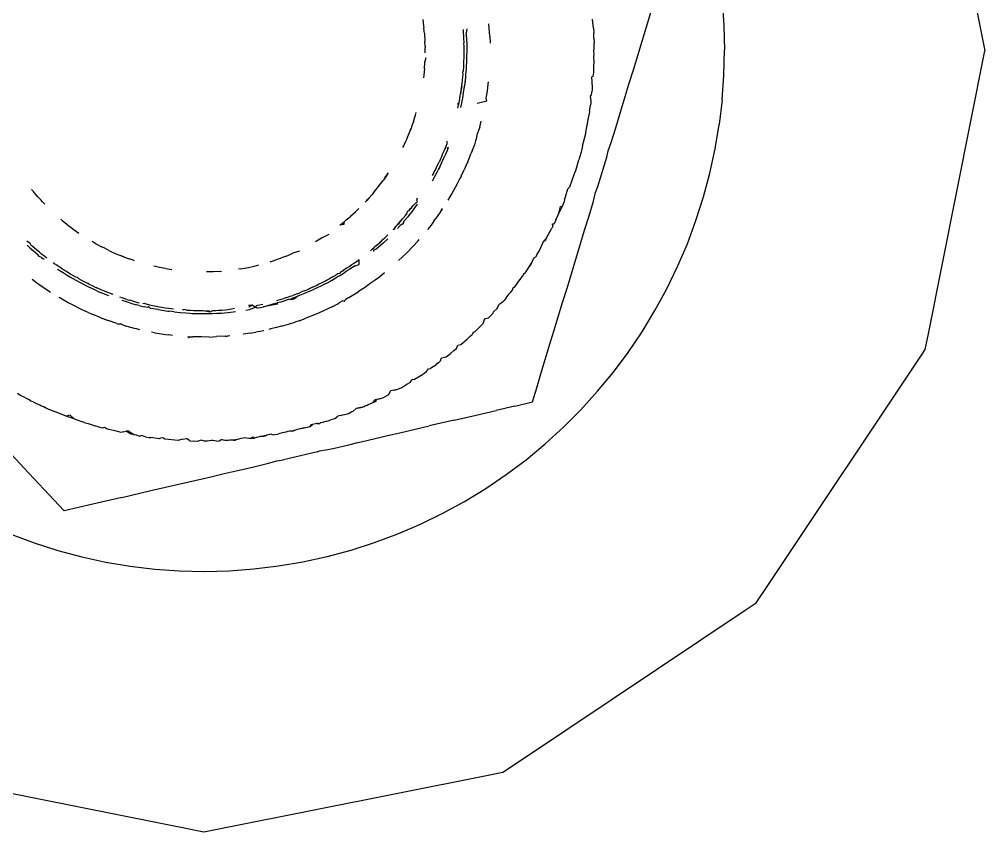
# Model space of a CAD drawing. Header units: millimetres. Extents: x 21 to 5427, y 20 to 4028.
# Drawn here: x 3271.84 to 3290.38, y 1663.29 to 1678.9 of the extents above; entities that cross this region are included whole.
import ezdxf

# ---------------------------------------------------------------- set-up
doc = ezdxf.new("R2010")
doc.units = ezdxf.units.MM

msp = doc.modelspace()

# ---------------------------------------------------------------- linework, layer by layer
for p, q in [((3289.301, 1683.734), (3290.383, 1678.294)), ((3285.337, 1679.253), (3285.371, 1678.778)), ((3283.884, 1678.751), (3283.967, 1679.025)), ((3279.589, 1678.894), (3279.603, 1678.772)), ((3280.876, 1678.571), (3280.856, 1678.811)), ((3282.87, 1678.729), (3282.85, 1678.9)), ((3279.603, 1678.772), (3279.61, 1678.732)), ((3279.615, 1678.672), (3279.61, 1678.732)), ((3279.62, 1678.628), (3279.615, 1678.672)), ((3279.62, 1678.628), (3279.622, 1678.566)), ((3280.371, 1678.636), (3280.367, 1678.698)), ((3280.375, 1678.574), (3280.371, 1678.636)), ((3280.432, 1678.713), (3280.422, 1678.633)), ((3280.423, 1678.607), (3280.422, 1678.633)), ((3280.423, 1678.607), (3280.432, 1678.413)), ((3282.87, 1678.729), (3282.875, 1678.637)), ((3282.871, 1678.532), (3282.875, 1678.637)), ((3283.8, 1678.477), (3283.884, 1678.751)), ((3285.371, 1678.778), (3285.383, 1678.302)), ((3279.622, 1678.566), (3279.625, 1678.525)), ((3279.625, 1678.525), (3279.629, 1678.471)), ((3279.63, 1678.382), (3279.629, 1678.471)), ((3280.378, 1678.522), (3280.375, 1678.574)), ((3280.376, 1678.418), (3280.38, 1678.458)), ((3280.382, 1678.391), (3280.376, 1678.418)), ((3280.38, 1678.458), (3280.378, 1678.522)), ((3280.432, 1678.413), (3280.431, 1678.337)), ((3280.876, 1678.571), (3280.879, 1678.441)), ((3282.871, 1678.532), (3282.882, 1678.445)), ((3282.88, 1678.398), (3282.882, 1678.445)), ((3283.717, 1678.201), (3283.8, 1678.477)), ((3279.63, 1678.382), (3279.633, 1678.348)), ((3279.631, 1678.253), (3279.633, 1678.311)), ((3279.633, 1678.311), (3279.633, 1678.348)), ((3280.382, 1678.365), (3280.382, 1678.391)), ((3280.383, 1678.34), (3280.382, 1678.391)), ((3280.383, 1678.34), (3280.382, 1678.365)), ((3280.382, 1678.275), (3280.383, 1678.34)), ((3280.382, 1678.209), (3280.382, 1678.275)), ((3280.433, 1678.288), (3280.429, 1678.178)), ((3280.431, 1678.337), (3280.433, 1678.288)), ((3282.873, 1678.164), (3282.877, 1678.24)), ((3282.876, 1678.266), (3282.883, 1678.363)), ((3282.877, 1678.24), (3282.876, 1678.266)), ((3282.883, 1678.363), (3282.88, 1678.398)), ((3285.372, 1677.826), (3285.383, 1678.302)), ((3289.301, 1672.854), (3290.383, 1678.294)), ((3279.627, 1678.024), (3279.628, 1678.086)), ((3279.647, 1678.155), (3279.628, 1678.086)), ((3280.376, 1678.026), (3280.377, 1678.063)), ((3280.377, 1678.063), (3280.378, 1678.092)), ((3280.378, 1678.092), (3280.381, 1678.157)), ((3280.381, 1678.157), (3280.382, 1678.209)), ((3280.428, 1678.068), (3280.423, 1678.006)), ((3280.429, 1678.178), (3280.428, 1678.068)), ((3282.872, 1677.982), (3282.88, 1678.089)), ((3282.88, 1678.089), (3282.873, 1678.164)), ((3283.633, 1677.925), (3283.717, 1678.201)), ((3279.613, 1677.894), (3279.607, 1677.826)), ((3279.619, 1677.948), (3279.613, 1677.894)), ((3279.619, 1677.948), (3279.622, 1677.993)), ((3279.622, 1677.993), (3279.627, 1678.024)), ((3280.354, 1677.881), (3280.368, 1677.911)), ((3280.363, 1677.844), (3280.354, 1677.881)), ((3280.368, 1677.911), (3280.373, 1677.975)), ((3280.373, 1677.975), (3280.376, 1678.026)), ((3280.373, 1677.975), (3280.374, 1678)), ((3280.374, 1678), (3280.376, 1678.026)), ((3280.421, 1677.943), (3280.409, 1677.833)), ((3280.423, 1678.006), (3280.421, 1677.943)), ((3282.858, 1677.796), (3282.872, 1677.878)), ((3282.872, 1677.878), (3282.872, 1677.982)), ((3283.548, 1677.648), (3283.633, 1677.925)), ((3279.607, 1677.826), (3279.598, 1677.771)), ((3280.343, 1677.662), (3280.35, 1677.728)), ((3280.35, 1677.728), (3280.358, 1677.793)), ((3280.358, 1677.793), (3280.363, 1677.844)), ((3280.401, 1677.724), (3280.392, 1677.663)), ((3280.397, 1677.695), (3280.392, 1677.663)), ((3280.401, 1677.724), (3280.397, 1677.695)), ((3280.405, 1677.779), (3280.401, 1677.724)), ((3280.409, 1677.833), (3280.405, 1677.779)), ((3280.843, 1677.654), (3280.847, 1677.693)), ((3282.858, 1677.796), (3282.833, 1677.79)), ((3282.85, 1677.595), (3282.833, 1677.79)), ((3285.339, 1677.352), (3285.372, 1677.826)), ((3280.308, 1677.431), (3280.317, 1677.482)), ((3280.321, 1677.51), (3280.312, 1677.457)), ((3280.312, 1677.457), (3280.317, 1677.482)), ((3280.317, 1677.482), (3280.321, 1677.51)), ((3280.326, 1677.546), (3280.321, 1677.51)), ((3280.326, 1677.546), (3280.336, 1677.611)), ((3280.33, 1677.573), (3280.326, 1677.546)), ((3280.336, 1677.611), (3280.33, 1677.573)), ((3280.336, 1677.611), (3280.343, 1677.662)), ((3280.336, 1677.611), (3280.339, 1677.637)), ((3280.339, 1677.637), (3280.343, 1677.662)), ((3280.366, 1677.492), (3280.35, 1677.383)), ((3280.385, 1677.6), (3280.366, 1677.492)), ((3280.392, 1677.663), (3280.385, 1677.6)), ((3280.804, 1677.381), (3280.828, 1677.516)), ((3280.828, 1677.516), (3280.843, 1677.654)), ((3282.825, 1677.43), (3282.845, 1677.542)), ((3282.845, 1677.542), (3282.85, 1677.595)), ((3283.464, 1677.37), (3283.548, 1677.648)), ((3280.252, 1677.27), (3280.284, 1677.302)), ((3280.273, 1677.252), (3280.284, 1677.302)), ((3280.284, 1677.302), (3280.296, 1677.367)), ((3280.296, 1677.367), (3280.308, 1677.431)), ((3280.296, 1677.367), (3280.3, 1677.393)), ((3280.3, 1677.393), (3280.308, 1677.431)), ((3280.308, 1677.431), (3280.312, 1677.457)), ((3280.337, 1677.324), (3280.326, 1677.261)), ((3280.35, 1677.383), (3280.337, 1677.324)), ((3280.819, 1677.322), (3280.634, 1677.279)), ((3280.819, 1677.322), (3280.804, 1677.381)), ((3282.825, 1677.43), (3282.8, 1677.424)), ((3282.8, 1677.424), (3282.819, 1677.313)), ((3282.819, 1677.313), (3282.813, 1677.27)), ((3283.379, 1677.091), (3283.464, 1677.37)), ((3285.339, 1677.352), (3285.282, 1676.879)), ((3280.273, 1677.252), (3280.252, 1677.27)), ((3280.259, 1677.192), (3280.273, 1677.252)), ((3280.326, 1677.261), (3280.311, 1677.204)), ((3282.792, 1677.138), (3282.787, 1677.066)), ((3282.792, 1677.138), (3282.813, 1677.27)), ((3279.407, 1676.925), (3279.385, 1676.868)), ((3279.407, 1676.925), (3279.429, 1676.999)), ((3279.429, 1676.999), (3279.449, 1677.057)), ((3279.449, 1677.057), (3279.462, 1677.104)), ((3280.684, 1676.826), (3280.711, 1676.938)), ((3282.718, 1676.731), (3282.771, 1676.999)), ((3282.771, 1676.999), (3282.776, 1677.032)), ((3282.776, 1677.032), (3282.787, 1677.066)), ((3283.294, 1676.81), (3283.379, 1677.091)), ((3279.331, 1676.724), (3279.345, 1676.757)), ((3279.365, 1676.809), (3279.345, 1676.757)), ((3279.345, 1676.757), (3279.354, 1676.782)), ((3279.354, 1676.782), (3279.365, 1676.809)), ((3279.385, 1676.868), (3279.365, 1676.809)), ((3280.672, 1676.79), (3280.626, 1676.676)), ((3280.684, 1676.826), (3280.672, 1676.79)), ((3283.208, 1676.529), (3283.294, 1676.81)), ((3285.204, 1676.41), (3285.282, 1676.879)), ((3279.234, 1676.498), (3279.266, 1676.567)), ((3279.279, 1676.605), (3279.266, 1676.567)), ((3279.293, 1676.631), (3279.279, 1676.605)), ((3279.293, 1676.631), (3279.315, 1676.68)), ((3279.315, 1676.68), (3279.331, 1676.724)), ((3280.053, 1676.509), (3280.053, 1676.556)), ((3280.601, 1676.56), (3280.579, 1676.489)), ((3280.62, 1676.621), (3280.601, 1676.56)), ((3280.626, 1676.676), (3280.62, 1676.621)), ((3282.656, 1676.464), (3282.718, 1676.704)), ((3282.718, 1676.704), (3282.718, 1676.731)), ((3279.205, 1676.437), (3279.22, 1676.465)), ((3279.22, 1676.465), (3279.234, 1676.498)), ((3279.969, 1676.304), (3280.003, 1676.381)), ((3280.003, 1676.381), (3280.022, 1676.428)), ((3280.061, 1676.391), (3280.013, 1676.277)), ((3280.022, 1676.428), (3280.053, 1676.509)), ((3280.053, 1676.433), (3280.061, 1676.391)), ((3280.078, 1676.439), (3280.061, 1676.391)), ((3280.548, 1676.41), (3280.515, 1676.324)), ((3280.579, 1676.489), (3280.548, 1676.41)), ((3282.656, 1676.464), (3282.631, 1676.346)), ((3283.123, 1676.248), (3283.148, 1676.37)), ((3283.148, 1676.37), (3283.208, 1676.529)), ((3285.103, 1675.944), (3285.204, 1676.41)), ((3279.93, 1676.213), (3279.9, 1676.15)), ((3279.92, 1676.077), (3279.998, 1676.251)), ((3279.93, 1676.213), (3279.951, 1676.26)), ((3279.951, 1676.26), (3279.969, 1676.304)), ((3279.998, 1676.251), (3280.013, 1676.277)), ((3280.452, 1676.16), (3280.515, 1676.324)), ((3282.527, 1675.993), (3282.585, 1676.199)), ((3282.631, 1676.346), (3282.585, 1676.199)), ((3282.951, 1675.684), (3283.123, 1676.248)), ((3279.822, 1675.995), (3279.851, 1676.049)), ((3279.851, 1676.049), (3279.873, 1676.095)), ((3279.891, 1676.021), (3279.864, 1675.965)), ((3279.873, 1676.095), (3279.9, 1676.15)), ((3279.92, 1676.077), (3279.891, 1676.021)), ((3279.906, 1676.053), (3279.891, 1676.021)), ((3279.92, 1676.077), (3279.906, 1676.053)), ((3280.324, 1675.881), (3280.388, 1676.021)), ((3280.436, 1676.126), (3280.388, 1676.021)), ((3280.452, 1676.16), (3280.436, 1676.126)), ((3278.843, 1675.828), (3278.824, 1675.802)), ((3278.883, 1675.883), (3278.843, 1675.828)), ((3278.843, 1675.828), (3278.861, 1675.855)), ((3278.861, 1675.855), (3278.904, 1675.914)), ((3278.861, 1675.855), (3278.883, 1675.883)), ((3278.904, 1675.914), (3278.883, 1675.883)), ((3278.904, 1675.914), (3278.927, 1675.951)), ((3279.864, 1675.965), (3279.768, 1675.79)), ((3279.773, 1675.9), (3279.79, 1675.932)), ((3279.79, 1675.932), (3279.809, 1675.969)), ((3279.809, 1675.969), (3279.822, 1675.995)), ((3280.287, 1675.806), (3280.305, 1675.84)), ((3280.324, 1675.881), (3280.305, 1675.84)), ((3282.413, 1675.679), (3282.503, 1675.938)), ((3282.503, 1675.938), (3282.527, 1675.993)), ((3284.98, 1675.485), (3285.103, 1675.944)), ((3272.106, 1675.587), (3272.071, 1675.631)), ((3278.684, 1675.619), (3278.716, 1675.657)), ((3278.716, 1675.657), (3278.75, 1675.704)), ((3278.75, 1675.704), (3278.802, 1675.77)), ((3278.802, 1675.77), (3278.824, 1675.802)), ((3280.138, 1675.529), (3280.253, 1675.743)), ((3280.253, 1675.743), (3280.287, 1675.806)), ((3282.312, 1675.424), (3282.371, 1675.64)), ((3282.371, 1675.64), (3282.413, 1675.679)), ((3282.905, 1675.569), (3282.951, 1675.684)), ((3272.13, 1675.561), (3272.106, 1675.587)), ((3272.186, 1675.494), (3272.13, 1675.561)), ((3272.23, 1675.447), (3272.186, 1675.494)), ((3272.247, 1675.428), (3272.23, 1675.447)), ((3278.56, 1675.471), (3278.51, 1675.416)), ((3278.528, 1675.437), (3278.56, 1675.471)), ((3278.607, 1675.526), (3278.56, 1675.471)), ((3278.64, 1675.564), (3278.607, 1675.526)), ((3278.64, 1675.564), (3278.684, 1675.619)), ((3279.476, 1675.422), (3279.487, 1675.47)), ((3280.073, 1675.425), (3280.118, 1675.497)), ((3280.118, 1675.497), (3280.138, 1675.529)), ((3282.866, 1675.403), (3282.905, 1675.569)), ((3284.836, 1675.031), (3284.98, 1675.485)), ((3272.279, 1675.391), (3272.247, 1675.428)), ((3272.323, 1675.348), (3272.279, 1675.391)), ((3278.286, 1675.19), (3278.358, 1675.262)), ((3278.478, 1675.384), (3278.51, 1675.416)), ((3278.51, 1675.416), (3278.528, 1675.437)), ((3279.328, 1675.224), (3279.368, 1675.275)), ((3279.328, 1675.224), (3279.347, 1675.257)), ((3279.347, 1675.257), (3279.368, 1675.275)), ((3279.368, 1675.275), (3279.399, 1675.316)), ((3279.426, 1675.275), (3279.374, 1675.2)), ((3279.399, 1675.316), (3279.483, 1675.396)), ((3279.481, 1675.347), (3279.426, 1675.275)), ((3279.483, 1675.396), (3279.476, 1675.422)), ((3279.929, 1675.2), (3279.969, 1675.26)), ((3279.951, 1675.23), (3279.969, 1675.26)), ((3282.267, 1675.304), (3282.203, 1675.173)), ((3282.203, 1675.173), (3282.234, 1675.299)), ((3282.234, 1675.299), (3282.267, 1675.304)), ((3282.302, 1675.4), (3282.267, 1675.304)), ((3282.312, 1675.424), (3282.302, 1675.4)), ((3282.781, 1675.123), (3282.866, 1675.403)), ((3278.117, 1675.043), (3278.189, 1675.102)), ((3278.207, 1675.121), (3278.189, 1675.102)), ((3278.207, 1675.121), (3278.286, 1675.19)), ((3279.2, 1675.065), (3279.256, 1675.131)), ((3279.229, 1675.026), (3279.297, 1675.102)), ((3279.256, 1675.131), (3279.288, 1675.171)), ((3279.256, 1675.131), (3279.271, 1675.151)), ((3279.271, 1675.151), (3279.288, 1675.171)), ((3279.288, 1675.171), (3279.296, 1675.212)), ((3279.296, 1675.212), (3279.328, 1675.224)), ((3279.329, 1675.146), (3279.297, 1675.102)), ((3279.374, 1675.2), (3279.329, 1675.146)), ((3279.929, 1675.2), (3279.826, 1675.056)), ((3279.929, 1675.2), (3279.951, 1675.23)), ((3282.142, 1675.046), (3282.188, 1675.14)), ((3282.188, 1675.14), (3282.203, 1675.173)), ((3282.696, 1674.844), (3282.781, 1675.123)), ((3272.63, 1675.06), (3272.659, 1675.031)), ((3272.659, 1675.031), (3272.711, 1674.991)), ((3272.711, 1674.991), (3272.746, 1674.961)), ((3272.746, 1674.961), (3272.795, 1674.925)), ((3272.795, 1674.925), (3272.823, 1674.904)), ((3272.823, 1674.904), (3272.865, 1674.87)), ((3277.993, 1674.942), (3278.046, 1674.982)), ((3278.048, 1674.955), (3277.993, 1674.942)), ((3278.046, 1674.982), (3278.083, 1675.012)), ((3278.048, 1674.955), (3278.083, 1675.012)), ((3278.048, 1674.955), (3278.075, 1674.961)), ((3278.075, 1674.961), (3278.083, 1675.012)), ((3278.083, 1675.012), (3278.117, 1675.043)), ((3279.018, 1674.861), (3279.049, 1674.894)), ((3279.049, 1674.894), (3279.074, 1674.921)), ((3279.058, 1674.87), (3279.049, 1674.894)), ((3279.113, 1674.965), (3279.074, 1674.921)), ((3279.074, 1674.921), (3279.093, 1674.943)), ((3279.093, 1674.943), (3279.137, 1674.992)), ((3279.093, 1674.943), (3279.113, 1674.965)), ((3279.154, 1674.935), (3279.102, 1674.88)), ((3279.137, 1674.992), (3279.113, 1674.965)), ((3279.137, 1674.992), (3279.171, 1675.03)), ((3279.137, 1674.992), (3279.154, 1675.011)), ((3279.171, 1675.03), (3279.154, 1675.011)), ((3279.193, 1674.961), (3279.154, 1674.935)), ((3279.171, 1675.03), (3279.2, 1675.065)), ((3279.193, 1674.961), (3279.215, 1674.98)), ((3279.215, 1674.98), (3279.229, 1675.026)), ((3279.745, 1674.944), (3279.678, 1674.862)), ((3279.78, 1674.994), (3279.745, 1674.944)), ((3279.799, 1675.018), (3279.78, 1674.994)), ((3279.799, 1675.018), (3279.826, 1675.056)), ((3281.957, 1674.684), (3282.064, 1674.885)), ((3282.084, 1674.926), (3282.064, 1674.885)), ((3282.08, 1674.966), (3282.112, 1674.97)), ((3282.084, 1674.926), (3282.08, 1674.966)), ((3282.142, 1675.046), (3282.112, 1674.97)), ((3284.67, 1674.585), (3284.836, 1675.031)), ((3272.865, 1674.87), (3272.981, 1674.789)), ((3277.66, 1674.705), (3277.555, 1674.641)), ((3277.66, 1674.705), (3277.787, 1674.773)), ((3278.828, 1674.671), (3278.86, 1674.702)), ((3278.86, 1674.702), (3278.886, 1674.726)), ((3278.886, 1674.726), (3278.918, 1674.759)), ((3279.018, 1674.861), (3279.058, 1674.87)), ((3282.611, 1674.565), (3282.696, 1674.844)), ((3272.045, 1674.594), (3271.979, 1674.633)), ((3271.987, 1674.558), (3272.024, 1674.523)), ((3272.024, 1674.523), (3272.044, 1674.504)), ((3272.054, 1674.564), (3272.045, 1674.594)), ((3272.081, 1674.54), (3272.054, 1674.564)), ((3272.12, 1674.506), (3272.081, 1674.54)), ((3273.273, 1674.605), (3273.235, 1674.628)), ((3273.305, 1674.587), (3273.273, 1674.605)), ((3273.305, 1674.587), (3273.357, 1674.56)), ((3273.357, 1674.56), (3273.413, 1674.528)), ((3273.463, 1674.505), (3273.413, 1674.528)), ((3277.555, 1674.641), (3277.523, 1674.622)), ((3278.617, 1674.48), (3278.656, 1674.514)), ((3278.705, 1674.558), (3278.656, 1674.514)), ((3278.826, 1674.599), (3278.684, 1674.474)), ((3278.705, 1674.558), (3278.754, 1674.601)), ((3278.792, 1674.636), (3278.754, 1674.601)), ((3278.754, 1674.601), (3278.773, 1674.619)), ((3278.773, 1674.619), (3278.792, 1674.636)), ((3278.792, 1674.636), (3278.828, 1674.671)), ((3278.913, 1674.683), (3278.826, 1674.599)), ((3279.376, 1674.515), (3279.311, 1674.446)), ((3279.376, 1674.515), (3279.394, 1674.535)), ((3279.496, 1674.644), (3279.394, 1674.535)), ((3279.496, 1674.644), (3279.519, 1674.668)), ((3281.821, 1674.446), (3281.91, 1674.64)), ((3281.91, 1674.64), (3281.957, 1674.684)), ((3281.91, 1674.64), (3281.94, 1674.644)), ((3281.957, 1674.684), (3281.94, 1674.644)), ((3282.526, 1674.287), (3282.611, 1674.565)), ((3284.483, 1674.147), (3284.67, 1674.585)), ((3272.044, 1674.504), (3272.101, 1674.459)), ((3272.101, 1674.459), (3272.191, 1674.38)), ((3272.17, 1674.464), (3272.12, 1674.506)), ((3272.22, 1674.422), (3272.17, 1674.464)), ((3272.217, 1674.339), (3272.191, 1674.38)), ((3272.263, 1674.324), (3272.217, 1674.339)), ((3272.22, 1674.422), (3272.24, 1674.406)), ((3272.26, 1674.389), (3272.22, 1674.422)), ((3272.26, 1674.389), (3272.24, 1674.406)), ((3272.303, 1674.359), (3272.26, 1674.389)), ((3272.364, 1674.309), (3272.303, 1674.359)), ((3273.554, 1674.458), (3273.463, 1674.505)), ((3273.554, 1674.458), (3273.595, 1674.44)), ((3273.595, 1674.44), (3273.649, 1674.414)), ((3273.649, 1674.414), (3273.708, 1674.389)), ((3273.708, 1674.389), (3273.777, 1674.359)), ((3273.777, 1674.359), (3273.846, 1674.332)), ((3273.808, 1674.348), (3273.777, 1674.359)), ((3273.846, 1674.332), (3273.808, 1674.348)), ((3273.846, 1674.332), (3273.891, 1674.315)), ((3276.907, 1674.328), (3276.847, 1674.304)), ((3276.951, 1674.344), (3276.907, 1674.328)), ((3276.951, 1674.344), (3277.09, 1674.402)), ((3277.218, 1674.442), (3277.09, 1674.402)), ((3278.58, 1674.45), (3278.617, 1674.48)), ((3278.64, 1674.464), (3278.638, 1674.434)), ((3278.684, 1674.474), (3278.64, 1674.464)), ((3279.19, 1674.328), (3279.12, 1674.262)), ((3279.19, 1674.328), (3279.281, 1674.414)), ((3279.311, 1674.446), (3279.281, 1674.414)), ((3281.787, 1674.389), (3281.753, 1674.326)), ((3281.787, 1674.389), (3281.821, 1674.446)), ((3281.787, 1674.389), (3281.804, 1674.424)), ((3281.804, 1674.424), (3281.821, 1674.446)), ((3272.263, 1674.324), (3272.289, 1674.303)), ((3272.289, 1674.303), (3272.31, 1674.288)), ((3272.511, 1674.201), (3272.49, 1674.227)), ((3272.553, 1674.172), (3272.511, 1674.201)), ((3272.58, 1674.157), (3272.553, 1674.172)), ((3272.618, 1674.128), (3272.58, 1674.157)), ((3273.891, 1674.315), (3273.948, 1674.295)), ((3274.022, 1674.268), (3273.948, 1674.295)), ((3274.051, 1674.261), (3274.022, 1674.268)), ((3274.454, 1674.147), (3274.421, 1674.156)), ((3274.527, 1674.131), (3274.454, 1674.147)), ((3276.238, 1674.133), (3276.345, 1674.154)), ((3276.345, 1674.154), (3276.439, 1674.18)), ((3276.652, 1674.238), (3276.715, 1674.258)), ((3276.715, 1674.258), (3276.765, 1674.276)), ((3276.847, 1674.304), (3276.765, 1674.276)), ((3278.18, 1674.149), (3278.137, 1674.122)), ((3278.29, 1674.165), (3278.174, 1674.091)), ((3278.223, 1674.178), (3278.18, 1674.149)), ((3278.18, 1674.149), (3278.201, 1674.164)), ((3278.223, 1674.178), (3278.201, 1674.164)), ((3278.263, 1674.207), (3278.223, 1674.178)), ((3278.33, 1674.254), (3278.263, 1674.207)), ((3278.29, 1674.165), (3278.365, 1674.188)), ((3278.33, 1674.254), (3278.368, 1674.283)), ((3278.365, 1674.188), (3278.368, 1674.283)), ((3281.634, 1674.15), (3281.582, 1674.074)), ((3281.676, 1674.213), (3281.634, 1674.15)), ((3281.634, 1674.15), (3281.654, 1674.181)), ((3281.654, 1674.181), (3281.676, 1674.213)), ((3281.676, 1674.213), (3281.724, 1674.323)), ((3281.724, 1674.323), (3281.753, 1674.326)), ((3282.442, 1674.01), (3282.526, 1674.287)), ((3284.275, 1673.719), (3284.483, 1674.147)), ((3272.569, 1674.101), (3272.675, 1674.035)), ((3272.663, 1674.099), (3272.618, 1674.128)), ((3272.706, 1674.071), (3272.663, 1674.099)), ((3272.675, 1674.035), (3272.754, 1673.982)), ((3272.741, 1674.05), (3272.706, 1674.071)), ((3272.785, 1674.023), (3272.741, 1674.05)), ((3272.754, 1673.982), (3272.808, 1673.952)), ((3272.818, 1674.002), (3272.785, 1674.023)), ((3272.862, 1673.976), (3272.818, 1674.002)), ((3272.919, 1673.944), (3272.862, 1673.976)), ((3274.608, 1674.118), (3274.527, 1674.131)), ((3274.648, 1674.108), (3274.608, 1674.118)), ((3274.648, 1674.108), (3274.766, 1674.089)), ((3275.532, 1674.049), (3275.429, 1674.045)), ((3275.568, 1674.048), (3275.532, 1674.049)), ((3275.691, 1674.055), (3275.568, 1674.048)), ((3275.691, 1674.055), (3275.717, 1674.057)), ((3276.089, 1674.103), (3276.047, 1674.097)), ((3276.089, 1674.103), (3276.161, 1674.119)), ((3276.161, 1674.119), (3276.209, 1674.125)), ((3276.209, 1674.125), (3276.238, 1674.133)), ((3277.87, 1673.956), (3277.915, 1673.982)), ((3277.955, 1674.007), (3277.915, 1673.982)), ((3278.002, 1673.976), (3277.937, 1673.942)), ((3277.992, 1674.015), (3277.955, 1674.007)), ((3277.992, 1674.015), (3278.027, 1674.05)), ((3278.002, 1673.976), (3278.099, 1674.041)), ((3278.07, 1674.078), (3278.027, 1674.05)), ((3278.027, 1674.05), (3278.049, 1674.064)), ((3278.049, 1674.064), (3278.07, 1674.078)), ((3278.099, 1674.097), (3278.07, 1674.078)), ((3278.137, 1674.122), (3278.099, 1674.097)), ((3278.174, 1674.091), (3278.099, 1674.041)), ((3278.85, 1674.028), (3278.753, 1673.947)), ((3281.492, 1673.945), (3281.523, 1673.986)), ((3281.523, 1674.016), (3281.551, 1674.019)), ((3281.523, 1674.016), (3281.523, 1673.986)), ((3281.582, 1674.074), (3281.551, 1674.019)), ((3282.358, 1673.734), (3282.442, 1674.01)), ((3272.175, 1673.827), (3272.083, 1673.897)), ((3272.437, 1673.651), (3272.175, 1673.827)), ((3272.808, 1673.952), (3272.861, 1673.919)), ((3272.861, 1673.919), (3273.005, 1673.842)), ((3272.95, 1673.94), (3272.919, 1673.944)), ((3272.976, 1673.911), (3272.95, 1673.94)), ((3273.021, 1673.887), (3272.976, 1673.911)), ((3273.005, 1673.842), (3273.054, 1673.813)), ((3273.079, 1673.857), (3273.021, 1673.887)), ((3273.054, 1673.813), (3273.111, 1673.786)), ((3273.138, 1673.826), (3273.079, 1673.857)), ((3273.111, 1673.786), (3273.166, 1673.757)), ((3273.164, 1673.82), (3273.138, 1673.826)), ((3273.184, 1673.804), (3273.138, 1673.826)), ((3273.164, 1673.82), (3273.184, 1673.804)), ((3273.239, 1673.777), (3273.184, 1673.804)), ((3273.302, 1673.747), (3273.239, 1673.777)), ((3277.47, 1673.751), (3277.547, 1673.786)), ((3277.593, 1673.809), (3277.547, 1673.786)), ((3277.547, 1673.786), (3277.57, 1673.798)), ((3277.593, 1673.809), (3277.57, 1673.798)), ((3277.627, 1673.773), (3277.572, 1673.745)), ((3277.632, 1673.829), (3277.593, 1673.809)), ((3277.701, 1673.807), (3277.627, 1673.773)), ((3277.672, 1673.849), (3277.632, 1673.829)), ((3277.71, 1673.868), (3277.672, 1673.849)), ((3277.701, 1673.807), (3277.756, 1673.838)), ((3277.755, 1673.893), (3277.71, 1673.868)), ((3277.71, 1673.868), (3277.733, 1673.881)), ((3277.733, 1673.881), (3277.755, 1673.893)), ((3277.793, 1673.914), (3277.755, 1673.893)), ((3277.756, 1673.838), (3277.811, 1673.866)), ((3277.833, 1673.936), (3277.793, 1673.914)), ((3277.834, 1673.88), (3277.811, 1673.866)), ((3277.87, 1673.956), (3277.833, 1673.936)), ((3277.834, 1673.88), (3277.937, 1673.942)), ((3278.542, 1673.794), (3278.467, 1673.74)), ((3278.579, 1673.821), (3278.542, 1673.794)), ((3278.67, 1673.887), (3278.579, 1673.821)), ((3278.753, 1673.947), (3278.67, 1673.887)), ((3281.361, 1673.765), (3281.42, 1673.845)), ((3281.42, 1673.845), (3281.473, 1673.916)), ((3281.473, 1673.916), (3281.492, 1673.945)), ((3273.166, 1673.757), (3273.266, 1673.712)), ((3273.266, 1673.712), (3273.366, 1673.664)), ((3273.326, 1673.737), (3273.302, 1673.747)), ((3273.349, 1673.726), (3273.302, 1673.747)), ((3273.349, 1673.726), (3273.326, 1673.737)), ((3273.381, 1673.713), (3273.349, 1673.726)), ((3273.366, 1673.664), (3273.422, 1673.642)), ((3273.409, 1673.701), (3273.381, 1673.713)), ((3273.47, 1673.674), (3273.409, 1673.701)), ((3273.422, 1673.642), (3273.48, 1673.616)), ((3273.518, 1673.655), (3273.47, 1673.674)), ((3273.48, 1673.616), (3273.551, 1673.59)), ((3273.589, 1673.63), (3273.518, 1673.655)), ((3273.641, 1673.611), (3273.589, 1673.63)), ((3277.041, 1673.577), (3277.089, 1673.594)), ((3277.171, 1673.625), (3277.089, 1673.594)), ((3277.171, 1673.625), (3277.212, 1673.64)), ((3277.312, 1673.63), (3277.185, 1673.577)), ((3277.212, 1673.64), (3277.26, 1673.66)), ((3277.307, 1673.68), (3277.26, 1673.66)), ((3277.307, 1673.68), (3277.346, 1673.696)), ((3277.395, 1673.666), (3277.312, 1673.63)), ((3277.346, 1673.696), (3277.381, 1673.71)), ((3277.428, 1673.731), (3277.381, 1673.71)), ((3277.381, 1673.71), (3277.404, 1673.721)), ((3277.395, 1673.666), (3277.503, 1673.711)), ((3277.404, 1673.721), (3277.428, 1673.731)), ((3277.47, 1673.751), (3277.428, 1673.731)), ((3277.572, 1673.745), (3277.503, 1673.711)), ((3278.169, 1673.552), (3278.324, 1673.65)), ((3278.324, 1673.65), (3278.354, 1673.669)), ((3278.467, 1673.74), (3278.354, 1673.669)), ((3281.192, 1673.55), (3281.227, 1673.601)), ((3281.227, 1673.601), (3281.25, 1673.623)), ((3281.25, 1673.623), (3281.272, 1673.652)), ((3281.272, 1673.652), (3281.303, 1673.689)), ((3281.308, 1673.719), (3281.303, 1673.689)), ((3281.361, 1673.765), (3281.308, 1673.719)), ((3282.274, 1673.459), (3282.358, 1673.734)), ((3284.047, 1673.301), (3284.275, 1673.719)), ((3272.772, 1673.453), (3272.603, 1673.552)), ((3272.83, 1673.424), (3272.772, 1673.453)), ((3273.054, 1673.313), (3272.83, 1673.424)), ((3273.812, 1673.547), (3273.769, 1673.562)), ((3273.805, 1673.5), (3273.91, 1673.468)), ((3273.861, 1673.531), (3273.812, 1673.547)), ((3273.904, 1673.518), (3273.861, 1673.531)), ((3273.904, 1673.518), (3273.949, 1673.505)), ((3273.91, 1673.468), (3274.015, 1673.433)), ((3273.987, 1673.493), (3273.949, 1673.505)), ((3274.036, 1673.479), (3273.987, 1673.493)), ((3274.015, 1673.433), (3274.084, 1673.416)), ((3274.111, 1673.453), (3274.036, 1673.479)), ((3274.135, 1673.401), (3274.084, 1673.416)), ((3274.136, 1673.445), (3274.111, 1673.453)), ((3274.135, 1673.401), (3274.243, 1673.377)), ((3274.236, 1673.44), (3274.209, 1673.434)), ((3274.341, 1673.404), (3274.236, 1673.44)), ((3274.391, 1673.393), (3274.341, 1673.404)), ((3276.312, 1673.405), (3276.237, 1673.4)), ((3276.312, 1673.405), (3276.246, 1673.37)), ((3276.336, 1673.386), (3276.312, 1673.405)), ((3276.419, 1673.401), (3276.387, 1673.396)), ((3276.516, 1673.419), (3276.419, 1673.401)), ((3276.526, 1673.375), (3276.755, 1673.446)), ((3276.794, 1673.423), (3276.526, 1673.375)), ((3276.755, 1673.446), (3276.789, 1673.45)), ((3276.781, 1673.494), (3276.867, 1673.519)), ((3276.859, 1673.465), (3276.789, 1673.45)), ((3276.789, 1673.45), (3276.794, 1673.423)), ((3277.024, 1673.521), (3276.859, 1673.465)), ((3276.867, 1673.519), (3276.916, 1673.535)), ((3276.978, 1673.556), (3276.916, 1673.535)), ((3276.978, 1673.556), (3277.041, 1673.577)), ((3277.054, 1673.511), (3277.024, 1673.521)), ((3277.054, 1673.511), (3277.069, 1673.534)), ((3277.124, 1673.528), (3277.054, 1673.511)), ((3277.069, 1673.534), (3277.096, 1673.546)), ((3277.096, 1673.546), (3277.185, 1673.577)), ((3277.185, 1673.577), (3277.124, 1673.528)), ((3277.86, 1673.383), (3277.94, 1673.427)), ((3277.94, 1673.427), (3277.981, 1673.449)), ((3278.049, 1673.487), (3277.981, 1673.449)), ((3278.083, 1673.477), (3278.049, 1673.487)), ((3278.083, 1673.477), (3278.094, 1673.511)), ((3278.169, 1673.552), (3278.094, 1673.511)), ((3281.015, 1673.341), (3281.052, 1673.427)), ((3281.078, 1673.433), (3281.052, 1673.427)), ((3281.124, 1673.468), (3281.078, 1673.433)), ((3281.149, 1673.499), (3281.124, 1673.468)), ((3281.192, 1673.55), (3281.149, 1673.499)), ((3282.191, 1673.184), (3282.274, 1673.459)), ((3273.088, 1673.296), (3273.054, 1673.313)), ((3273.172, 1673.26), (3273.088, 1673.296)), ((3273.172, 1673.26), (3273.287, 1673.212)), ((3274.301, 1673.363), (3274.243, 1673.377)), ((3274.32, 1673.38), (3274.301, 1673.363)), ((3274.32, 1673.38), (3274.35, 1673.351)), ((3274.35, 1673.351), (3274.411, 1673.34)), ((3274.471, 1673.382), (3274.391, 1673.393)), ((3274.411, 1673.34), (3274.472, 1673.327)), ((3274.52, 1673.369), (3274.471, 1673.382)), ((3274.502, 1673.322), (3274.472, 1673.327)), ((3274.502, 1673.322), (3274.582, 1673.311)), ((3274.571, 1673.36), (3274.52, 1673.369)), ((3274.599, 1673.356), (3274.571, 1673.36)), ((3274.582, 1673.311), (3274.69, 1673.292)), ((3274.637, 1673.351), (3274.599, 1673.356)), ((3274.701, 1673.341), (3274.637, 1673.351)), ((3274.69, 1673.292), (3274.717, 1673.29)), ((3274.752, 1673.334), (3274.701, 1673.341)), ((3274.813, 1673.276), (3274.717, 1673.29)), ((3274.796, 1673.329), (3274.752, 1673.334)), ((3274.813, 1673.276), (3274.923, 1673.268)), ((3274.923, 1673.268), (3275.033, 1673.256)), ((3275.003, 1673.321), (3274.966, 1673.312)), ((3275.064, 1673.304), (3275.003, 1673.321)), ((3275.033, 1673.256), (3275.112, 1673.253)), ((3275.115, 1673.301), (3275.064, 1673.304)), ((3275.112, 1673.253), (3275.157, 1673.249)), ((3275.18, 1673.299), (3275.115, 1673.301)), ((3275.157, 1673.249), (3275.267, 1673.248)), ((3275.207, 1673.298), (3275.18, 1673.299)), ((3275.246, 1673.296), (3275.207, 1673.298)), ((3275.298, 1673.295), (3275.246, 1673.296)), ((3275.267, 1673.248), (3275.377, 1673.244)), ((3275.363, 1673.295), (3275.298, 1673.295)), ((3275.398, 1673.294), (3275.363, 1673.295)), ((3275.377, 1673.244), (3275.424, 1673.246)), ((3275.429, 1673.294), (3275.398, 1673.294)), ((3275.424, 1673.246), (3275.502, 1673.245)), ((3275.48, 1673.295), (3275.429, 1673.294)), ((3275.498, 1673.274), (3275.429, 1673.294)), ((3275.498, 1673.274), (3275.48, 1673.295)), ((3275.546, 1673.297), (3275.498, 1673.274)), ((3275.502, 1673.245), (3275.543, 1673.248)), ((3275.543, 1673.248), (3275.629, 1673.253)), ((3275.612, 1673.299), (3275.546, 1673.297)), ((3275.663, 1673.302), (3275.612, 1673.299)), ((3275.629, 1673.253), (3275.722, 1673.255)), ((3275.692, 1673.304), (3275.663, 1673.302)), ((3275.728, 1673.307), (3275.692, 1673.304)), ((3275.722, 1673.255), (3275.78, 1673.261)), ((3275.794, 1673.311), (3275.728, 1673.307)), ((3275.78, 1673.261), (3275.846, 1673.265)), ((3275.845, 1673.315), (3275.794, 1673.311)), ((3275.91, 1673.332), (3275.845, 1673.315)), ((3275.846, 1673.265), (3275.987, 1673.283)), ((3275.968, 1673.342), (3275.91, 1673.332)), ((3276.188, 1673.309), (3276.258, 1673.326)), ((3276.258, 1673.326), (3276.375, 1673.368)), ((3276.375, 1673.368), (3276.336, 1673.386)), ((3276.387, 1673.396), (3276.375, 1673.368)), ((3276.405, 1673.348), (3276.375, 1673.368)), ((3276.439, 1673.358), (3276.405, 1673.348)), ((3276.439, 1673.358), (3276.526, 1673.375)), ((3277.54, 1673.235), (3277.34, 1673.157)), ((3277.585, 1673.255), (3277.54, 1673.235)), ((3277.86, 1673.383), (3277.585, 1673.255)), ((3280.938, 1673.254), (3280.849, 1673.162)), ((3280.938, 1673.254), (3280.948, 1673.28)), ((3280.948, 1673.28), (3281.015, 1673.341)), ((3283.8, 1672.895), (3284.047, 1673.301)), ((3273.413, 1673.159), (3273.287, 1673.212)), ((3273.413, 1673.159), (3273.443, 1673.149)), ((3273.443, 1673.149), (3273.544, 1673.113)), ((3273.71, 1673.056), (3273.544, 1673.113)), ((3273.71, 1673.056), (3273.746, 1673.043)), ((3273.798, 1673.041), (3273.746, 1673.043)), ((3273.798, 1673.041), (3273.88, 1673.006)), ((3276.875, 1673), (3277.007, 1673.042)), ((3277.007, 1673.042), (3277.131, 1673.081)), ((3277.211, 1673.107), (3277.131, 1673.081)), ((3277.211, 1673.107), (3277.298, 1673.14)), ((3277.298, 1673.14), (3277.34, 1673.157)), ((3280.664, 1672.974), (3280.743, 1673.048)), ((3280.775, 1673.145), (3280.743, 1673.048)), ((3280.775, 1673.145), (3280.849, 1673.162)), ((3282.107, 1672.909), (3282.191, 1673.184)), ((3273.909, 1672.998), (3273.88, 1673.006)), ((3274.049, 1672.959), (3273.909, 1672.998)), ((3274.086, 1672.949), (3274.049, 1672.959)), ((3274.153, 1672.935), (3274.086, 1672.949)), ((3274.431, 1672.877), (3274.375, 1672.889)), ((3274.431, 1672.877), (3274.475, 1672.871)), ((3274.475, 1672.871), (3274.696, 1672.839)), ((3276.186, 1672.853), (3276.134, 1672.847)), ((3276.263, 1672.867), (3276.186, 1672.853)), ((3276.263, 1672.867), (3276.382, 1672.888)), ((3276.533, 1672.916), (3276.382, 1672.888)), ((3276.668, 1672.949), (3276.628, 1672.939)), ((3276.774, 1672.975), (3276.668, 1672.949)), ((3276.875, 1673), (3276.774, 1672.975)), ((3280.491, 1672.805), (3280.541, 1672.849)), ((3280.554, 1672.891), (3280.541, 1672.849)), ((3280.554, 1672.891), (3280.591, 1672.9)), ((3280.638, 1672.943), (3280.591, 1672.9)), ((3280.638, 1672.943), (3280.664, 1672.974)), ((3282.024, 1672.636), (3282.107, 1672.909)), ((3283.534, 1672.5), (3283.8, 1672.895)), ((3289.241, 1672.554), (3289.301, 1672.854)), ((3274.742, 1672.832), (3274.696, 1672.839)), ((3274.78, 1672.827), (3274.742, 1672.832)), ((3275.071, 1672.804), (3275.131, 1672.8)), ((3275.071, 1672.804), (3275.084, 1672.78)), ((3275.131, 1672.8), (3275.084, 1672.78)), ((3275.131, 1672.8), (3275.168, 1672.799)), ((3275.214, 1672.8), (3275.168, 1672.799)), ((3275.27, 1672.798), (3275.214, 1672.8)), ((3275.336, 1672.797), (3275.27, 1672.798)), ((3275.484, 1672.795), (3275.336, 1672.797)), ((3275.484, 1672.795), (3275.622, 1672.802)), ((3275.799, 1672.811), (3275.622, 1672.802)), ((3275.799, 1672.811), (3275.836, 1672.813)), ((3275.88, 1672.818), (3275.836, 1672.813)), ((3280.32, 1672.651), (3280.439, 1672.754)), ((3280.439, 1672.754), (3280.491, 1672.805)), ((3280.038, 1672.415), (3280.114, 1672.474)), ((3280.114, 1672.474), (3280.185, 1672.538)), ((3280.185, 1672.538), (3280.233, 1672.573)), ((3280.233, 1672.573), (3280.258, 1672.636)), ((3280.258, 1672.636), (3280.32, 1672.651)), ((3281.941, 1672.363), (3282.024, 1672.636)), ((3283.249, 1672.119), (3283.534, 1672.5)), ((3289.168, 1672.444), (3289.241, 1672.554)), ((3279.89, 1672.299), (3279.836, 1672.26)), ((3279.89, 1672.299), (3279.859, 1672.277)), ((3279.89, 1672.299), (3279.928, 1672.335)), ((3279.928, 1672.335), (3279.948, 1672.394)), ((3279.948, 1672.394), (3280.038, 1672.415)), ((3281.858, 1672.09), (3281.941, 1672.363)), ((3286.228, 1668.044), (3289.168, 1672.444)), ((3279.579, 1672.077), (3279.614, 1672.103)), ((3279.614, 1672.103), (3279.66, 1672.133)), ((3279.66, 1672.133), (3279.694, 1672.182)), ((3279.694, 1672.182), (3279.734, 1672.191)), ((3279.803, 1672.235), (3279.734, 1672.191)), ((3279.803, 1672.235), (3279.836, 1672.26)), ((3279.836, 1672.26), (3279.859, 1672.277)), ((3282.946, 1671.752), (3283.249, 1672.119)), ((3279.28, 1671.889), (3279.349, 1671.928)), ((3279.349, 1671.928), (3279.369, 1671.971)), ((3279.369, 1671.971), (3279.431, 1671.985)), ((3279.396, 1671.977), (3279.369, 1671.971)), ((3279.396, 1671.977), (3279.431, 1671.985)), ((3279.431, 1671.985), (3279.579, 1672.077)), ((3281.776, 1671.819), (3281.858, 1672.09)), ((3278.935, 1671.688), (3278.967, 1671.759)), ((3279.005, 1671.767), (3278.967, 1671.759)), ((3279.037, 1671.775), (3279.005, 1671.767)), ((3279.037, 1671.775), (3279.106, 1671.791)), ((3279.065, 1671.781), (3279.037, 1671.775)), ((3279.065, 1671.781), (3279.106, 1671.791)), ((3279.106, 1671.791), (3279.182, 1671.827)), ((3279.182, 1671.827), (3279.28, 1671.889)), ((3281.693, 1671.547), (3281.776, 1671.819)), ((3282.626, 1671.399), (3282.946, 1671.752)), ((3271.848, 1671.679), (3271.798, 1671.708)), ((3271.953, 1671.626), (3271.848, 1671.679)), ((3271.953, 1671.626), (3272.015, 1671.593)), ((3272.059, 1671.565), (3272.015, 1671.593)), ((3272.101, 1671.55), (3272.059, 1671.565)), ((3272.101, 1671.55), (3272.179, 1671.514)), ((3278.629, 1671.533), (3278.67, 1671.589)), ((3278.682, 1671.559), (3278.629, 1671.533)), ((3278.701, 1671.596), (3278.67, 1671.589)), ((3278.682, 1671.559), (3278.701, 1671.596)), ((3278.729, 1671.602), (3278.701, 1671.596)), ((3278.729, 1671.602), (3278.797, 1671.618)), ((3278.729, 1671.602), (3278.771, 1671.612)), ((3278.771, 1671.612), (3278.797, 1671.618)), ((3278.797, 1671.618), (3278.83, 1671.635)), ((3278.83, 1671.635), (3278.874, 1671.656)), ((3278.874, 1671.656), (3278.935, 1671.688)), ((3281.356, 1671.469), (3281.693, 1671.547)), ((3272.179, 1671.514), (3272.227, 1671.49)), ((3272.227, 1671.49), (3272.262, 1671.474)), ((3272.262, 1671.474), (3272.311, 1671.453)), ((3272.359, 1671.431), (3272.311, 1671.453)), ((3272.311, 1671.453), (3272.334, 1671.442)), ((3272.334, 1671.442), (3272.359, 1671.431)), ((3272.359, 1671.431), (3272.393, 1671.41)), ((3272.393, 1671.41), (3272.434, 1671.399)), ((3272.434, 1671.399), (3272.513, 1671.365)), ((3272.62, 1671.321), (3272.513, 1671.365)), ((3278.163, 1671.328), (3278.221, 1671.362)), ((3278.221, 1671.362), (3278.252, 1671.373)), ((3278.252, 1671.373), (3278.305, 1671.421)), ((3278.337, 1671.428), (3278.305, 1671.421)), ((3278.337, 1671.428), (3278.39, 1671.441)), ((3278.365, 1671.435), (3278.337, 1671.428)), ((3278.365, 1671.435), (3278.431, 1671.45)), ((3278.39, 1671.441), (3278.365, 1671.435)), ((3278.39, 1671.441), (3278.458, 1671.457)), ((3278.39, 1671.441), (3278.431, 1671.45)), ((3278.458, 1671.457), (3278.431, 1671.45)), ((3278.458, 1671.457), (3278.48, 1671.475)), ((3278.48, 1671.475), (3278.52, 1671.487)), ((3278.52, 1671.487), (3278.55, 1671.502)), ((3278.55, 1671.502), (3278.574, 1671.512)), ((3278.629, 1671.533), (3278.574, 1671.512)), ((3280.612, 1671.296), (3280.998, 1671.386)), ((3281.356, 1671.469), (3280.998, 1671.386)), ((3282.29, 1671.062), (3282.626, 1671.399)), ((3272.735, 1671.272), (3272.62, 1671.321)), ((3272.78, 1671.287), (3272.735, 1671.272)), ((3272.886, 1671.222), (3272.735, 1671.272)), ((3272.814, 1671.295), (3272.78, 1671.287)), ((3272.814, 1671.295), (3272.886, 1671.222)), ((3272.886, 1671.222), (3273.027, 1671.174)), ((3277.704, 1671.171), (3277.767, 1671.185)), ((3277.704, 1671.171), (3277.734, 1671.178)), ((3277.734, 1671.178), (3277.767, 1671.185)), ((3277.767, 1671.185), (3277.821, 1671.203)), ((3277.87, 1671.218), (3277.821, 1671.203)), ((3277.898, 1671.228), (3277.87, 1671.218)), ((3277.898, 1671.228), (3277.954, 1671.275)), ((3277.982, 1671.281), (3277.954, 1671.275)), ((3278.008, 1671.287), (3277.982, 1671.281)), ((3278.008, 1671.287), (3278.053, 1671.298)), ((3278.053, 1671.298), (3278.114, 1671.312)), ((3278.114, 1671.312), (3278.163, 1671.328)), ((3280.188, 1671.197), (3279.709, 1671.086)), ((3280.188, 1671.197), (3280.612, 1671.296)), ((3273.082, 1671.151), (3273.027, 1671.174)), ((3273.082, 1671.151), (3273.156, 1671.132)), ((3273.156, 1671.132), (3273.253, 1671.102)), ((3273.253, 1671.102), (3273.288, 1671.092)), ((3273.436, 1671.046), (3273.288, 1671.092)), ((3273.474, 1671.06), (3273.436, 1671.046)), ((3273.512, 1671.032), (3273.474, 1671.06)), ((3273.553, 1671.021), (3273.512, 1671.032)), ((3273.615, 1671.005), (3273.553, 1671.021)), ((3273.704, 1670.984), (3273.615, 1671.005)), ((3273.929, 1670.995), (3273.888, 1670.986)), ((3273.929, 1670.995), (3274.047, 1670.915)), ((3277.081, 1670.989), (3277.114, 1671.006)), ((3277.114, 1671.006), (3277.149, 1671.014)), ((3277.149, 1671.014), (3277.183, 1671.022)), ((3277.183, 1671.022), (3277.216, 1671.029)), ((3277.248, 1671.037), (3277.216, 1671.029)), ((3277.248, 1671.037), (3277.278, 1671.044)), ((3277.278, 1671.044), (3277.332, 1671.056)), ((3277.306, 1671.05), (3277.278, 1671.044)), ((3277.306, 1671.05), (3277.367, 1671.064)), ((3277.332, 1671.056), (3277.367, 1671.064)), ((3277.367, 1671.064), (3277.422, 1671.077)), ((3277.367, 1671.064), (3277.395, 1671.071)), ((3277.395, 1671.071), (3277.422, 1671.077)), ((3277.422, 1671.077), (3277.471, 1671.116)), ((3277.422, 1671.077), (3277.441, 1671.109)), ((3277.471, 1671.116), (3277.441, 1671.109)), ((3277.499, 1671.123), (3277.471, 1671.116)), ((3277.527, 1671.129), (3277.499, 1671.123)), ((3277.554, 1671.136), (3277.527, 1671.129)), ((3277.579, 1671.142), (3277.554, 1671.136)), ((3277.554, 1671.136), (3277.61, 1671.132)), ((3277.579, 1671.142), (3277.61, 1671.132)), ((3277.61, 1671.132), (3277.626, 1671.152)), ((3277.626, 1671.152), (3277.668, 1671.162)), ((3277.668, 1671.162), (3277.704, 1671.171)), ((3279.143, 1670.954), (3279.44, 1671.024)), ((3279.44, 1671.024), (3279.709, 1671.086)), ((3281.938, 1670.742), (3282.29, 1671.062)), ((3273.794, 1670.959), (3273.704, 1670.984)), ((3273.828, 1670.972), (3273.794, 1670.959)), ((3273.828, 1670.972), (3273.888, 1670.986)), ((3273.981, 1670.926), (3273.888, 1670.986)), ((3274.047, 1670.915), (3273.981, 1670.926)), ((3274.089, 1670.907), (3274.047, 1670.915)), ((3274.089, 1670.907), (3274.155, 1670.89)), ((3274.186, 1670.902), (3274.155, 1670.89)), ((3274.261, 1670.878), (3274.186, 1670.902)), ((3274.261, 1670.878), (3274.328, 1670.868)), ((3274.328, 1670.868), (3274.359, 1670.864)), ((3274.52, 1670.839), (3274.359, 1670.864)), ((3274.547, 1670.85), (3274.52, 1670.839)), ((3274.594, 1670.861), (3274.547, 1670.85)), ((3274.631, 1670.832), (3274.594, 1670.861)), ((3274.702, 1670.824), (3274.631, 1670.832)), ((3274.825, 1670.815), (3274.702, 1670.824)), ((3274.887, 1670.806), (3274.825, 1670.815)), ((3274.928, 1670.82), (3274.887, 1670.806)), ((3274.979, 1670.832), (3274.928, 1670.82)), ((3274.979, 1670.832), (3275.049, 1670.848)), ((3275.109, 1670.799), (3275.049, 1670.848)), ((3275.331, 1670.813), (3275.289, 1670.803)), ((3275.393, 1670.794), (3275.331, 1670.813)), ((3275.525, 1670.804), (3275.491, 1670.801)), ((3275.559, 1670.804), (3275.525, 1670.804)), ((3275.623, 1670.793), (3275.559, 1670.804)), ((3275.676, 1670.8), (3275.706, 1670.817)), ((3275.732, 1670.823), (3275.706, 1670.817)), ((3275.785, 1670.808), (3275.732, 1670.823)), ((3275.851, 1670.81), (3275.785, 1670.808)), ((3275.879, 1670.815), (3275.851, 1670.81)), ((3275.932, 1670.815), (3275.879, 1670.815)), ((3275.96, 1670.816), (3275.932, 1670.815)), ((3276.023, 1670.826), (3275.96, 1670.816)), ((3275.96, 1670.816), (3275.991, 1670.814)), ((3276.023, 1670.826), (3275.991, 1670.814)), ((3276.053, 1670.833), (3276.023, 1670.826)), ((3276.094, 1670.843), (3276.053, 1670.833)), ((3276.143, 1670.854), (3276.094, 1670.843)), ((3276.171, 1670.861), (3276.143, 1670.854)), ((3276.242, 1670.843), (3276.171, 1670.861)), ((3276.272, 1670.847), (3276.242, 1670.843)), ((3276.272, 1670.847), (3276.326, 1670.877)), ((3276.272, 1670.847), (3276.357, 1670.853)), ((3276.326, 1670.877), (3276.357, 1670.853)), ((3276.388, 1670.865), (3276.357, 1670.853)), ((3276.426, 1670.873), (3276.388, 1670.865)), ((3276.459, 1670.881), (3276.426, 1670.873)), ((3276.524, 1670.881), (3276.459, 1670.881)), ((3276.542, 1670.901), (3276.524, 1670.881)), ((3276.567, 1670.889), (3276.542, 1670.901)), ((3276.592, 1670.912), (3276.567, 1670.889)), ((3276.619, 1670.918), (3276.592, 1670.912)), ((3276.646, 1670.925), (3276.619, 1670.918)), ((3276.675, 1670.931), (3276.646, 1670.925)), ((3276.721, 1670.909), (3276.675, 1670.931)), ((3276.748, 1670.92), (3276.721, 1670.909)), ((3276.748, 1670.92), (3276.803, 1670.93)), ((3276.838, 1670.942), (3276.803, 1670.93)), ((3276.865, 1670.948), (3276.838, 1670.942)), ((3276.895, 1670.955), (3276.865, 1670.948)), ((3276.926, 1670.962), (3276.895, 1670.955)), ((3276.958, 1670.969), (3276.926, 1670.962)), ((3276.992, 1670.977), (3276.958, 1670.969)), ((3277.026, 1670.985), (3276.992, 1670.977)), ((3277.081, 1670.989), (3277.026, 1670.985)), ((3278.402, 1670.782), (3278.804, 1670.876)), ((3278.804, 1670.876), (3278.911, 1670.901)), ((3278.911, 1670.901), (3279.143, 1670.954)), ((3271.92, 1670.285), (3271.529, 1670.703)), ((3275.109, 1670.799), (3275.178, 1670.797)), ((3275.255, 1670.79), (3275.178, 1670.797)), ((3275.289, 1670.803), (3275.255, 1670.79)), ((3275.452, 1670.794), (3275.393, 1670.794)), ((3275.491, 1670.801), (3275.452, 1670.794)), ((3275.623, 1670.793), (3275.676, 1670.8)), ((3277.6, 1670.607), (3277.766, 1670.635)), ((3277.766, 1670.635), (3277.89, 1670.663)), ((3277.89, 1670.663), (3278.164, 1670.727)), ((3278.164, 1670.727), (3278.34, 1670.768)), ((3278.34, 1670.768), (3278.402, 1670.782)), ((3281.571, 1670.439), (3281.938, 1670.742)), ((3276.784, 1670.418), (3276.909, 1670.435)), ((3277.566, 1670.588), (3276.909, 1670.435)), ((3277.566, 1670.588), (3277.6, 1670.607)), ((3281.19, 1670.153), (3281.571, 1670.439)), ((3271.92, 1670.285), (3272.113, 1670.079)), ((3276.057, 1670.237), (3276.341, 1670.303)), ((3276.341, 1670.303), (3276.625, 1670.369)), ((3276.625, 1670.369), (3276.784, 1670.418)), ((3272.113, 1670.079), (3272.308, 1669.87)), ((3275.209, 1670.04), (3275.491, 1670.106)), ((3275.491, 1670.106), (3275.774, 1670.172)), ((3275.774, 1670.172), (3276.057, 1670.237)), ((3280.796, 1669.886), (3281.19, 1670.153)), ((3274.365, 1669.844), (3274.646, 1669.909)), ((3274.646, 1669.909), (3274.927, 1669.975)), ((3274.927, 1669.975), (3275.209, 1670.04)), ((3280.39, 1669.638), (3280.796, 1669.886)), ((3272.308, 1669.87), (3272.695, 1669.456)), ((3273.804, 1669.714), (3273.247, 1669.584)), ((3273.804, 1669.714), (3274.365, 1669.844)), ((3273.247, 1669.584), (3272.695, 1669.456)), ((3279.973, 1669.409), (3280.39, 1669.638)), ((3279.545, 1669.201), (3279.973, 1669.409)), ((3279.107, 1669.013), (3279.545, 1669.201)), ((3271.674, 1669.007), (3272.12, 1668.841)), ((3278.662, 1668.847), (3279.107, 1669.013)), ((3272.12, 1668.841), (3272.574, 1668.697)), ((3278.208, 1668.701), (3278.662, 1668.847)), ((3272.574, 1668.697), (3273.034, 1668.574)), ((3277.749, 1668.578), (3278.208, 1668.701)), ((3273.034, 1668.574), (3273.499, 1668.473)), ((3273.499, 1668.473), (3273.968, 1668.395)), ((3273.968, 1668.395), (3274.441, 1668.338)), ((3276.342, 1668.34), (3276.814, 1668.397)), ((3276.814, 1668.397), (3277.284, 1668.476)), ((3277.284, 1668.476), (3277.749, 1668.578)), ((3274.441, 1668.338), (3274.916, 1668.305)), ((3274.916, 1668.305), (3275.391, 1668.294)), ((3275.391, 1668.294), (3275.867, 1668.306)), ((3275.867, 1668.306), (3276.342, 1668.34)), ((3285.99, 1667.687), (3286.228, 1668.044)), ((3285.782, 1667.548), (3285.99, 1667.687)), ((3281.502, 1664.688), (3285.782, 1667.548)), ((3281.123, 1664.436), (3281.502, 1664.688)), ((3269.985, 1664.368), (3274.97, 1663.376)), ((3275.796, 1663.376), (3280.781, 1664.368)), ((3280.781, 1664.368), (3281.123, 1664.436)), ((3274.97, 1663.376), (3275.383, 1663.294)), ((3275.383, 1663.294), (3275.796, 1663.376))]:
    msp.add_line(p, q)

doc.saveas('drawing.dxf')
